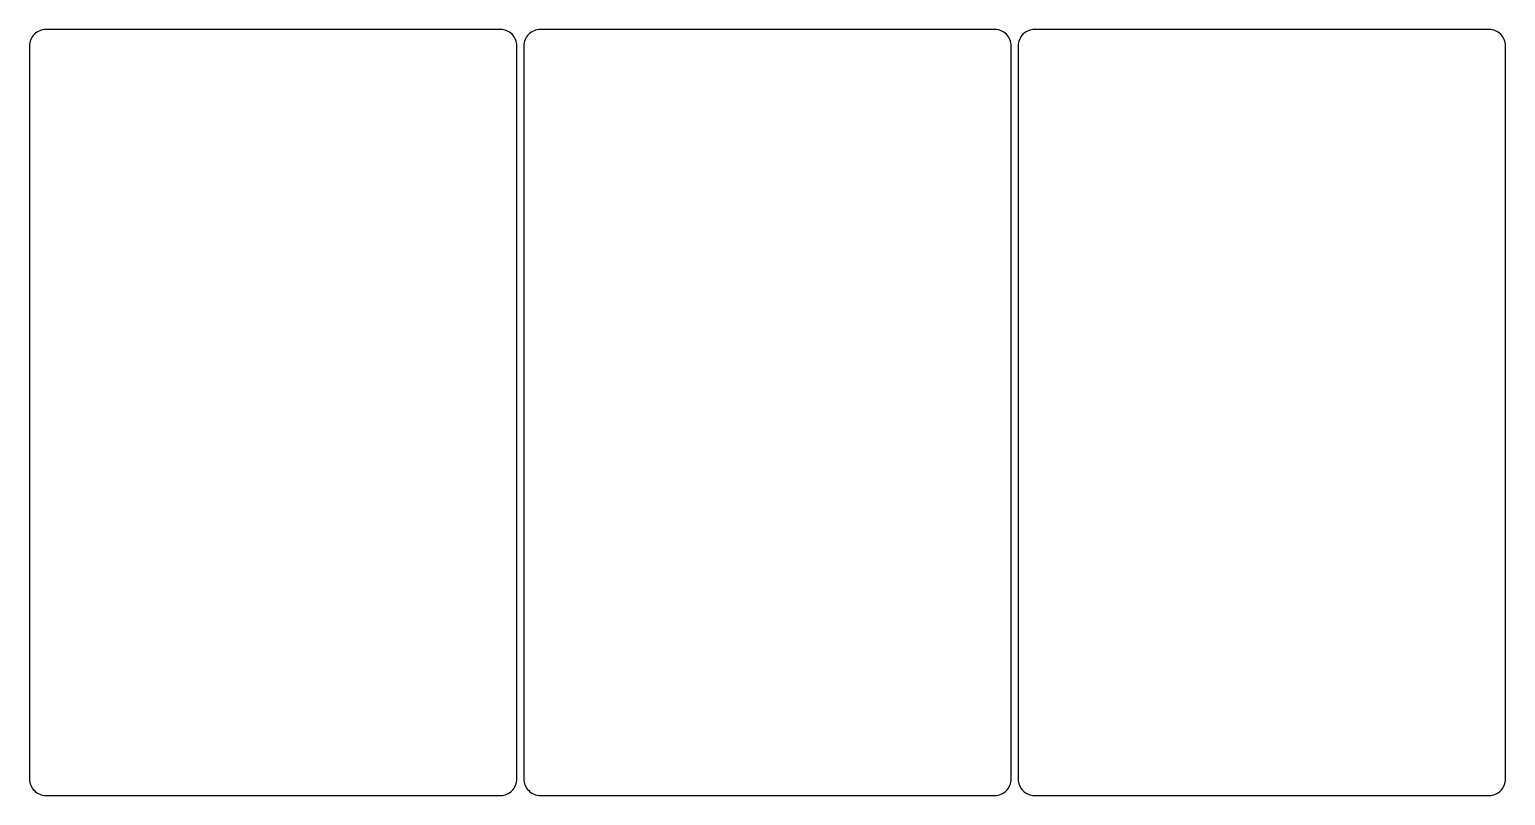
# Model space of a CAD drawing. Header units: inches. Extents: x 0.5 to 11.1, y -6.9 to -1.4.
import ezdxf

# ---------------------------------------------------------------- set-up
doc = ezdxf.new("R2010")
doc.units = ezdxf.units.IN

msp = doc.modelspace()

# ---------------------------------------------------------------- linework, layer by layer
for points in [[(3.929, -6.883, 0.414214), (4.047, -6.765), (4.047, -1.501, 0.414214), (3.929, -1.383), (0.665, -1.383, 0.414214), (0.547, -1.501), (0.547, -6.765, 0.414214), (0.665, -6.883)], [(7.479, -6.883, 0.414214), (7.597, -6.765), (7.597, -1.501, 0.414214), (7.479, -1.383), (4.215, -1.383, 0.414214), (4.097, -1.501), (4.097, -6.765, 0.414214), (4.215, -6.883)], [(11.029, -6.883, 0.414214), (11.147, -6.765), (11.147, -1.501, 0.414214), (11.029, -1.383), (7.765, -1.383, 0.414214), (7.647, -1.501), (7.647, -6.765, 0.414214), (7.765, -6.883)]]:
    msp.add_lwpolyline(points, format="xyb", close=True)

doc.saveas('drawing.dxf')
